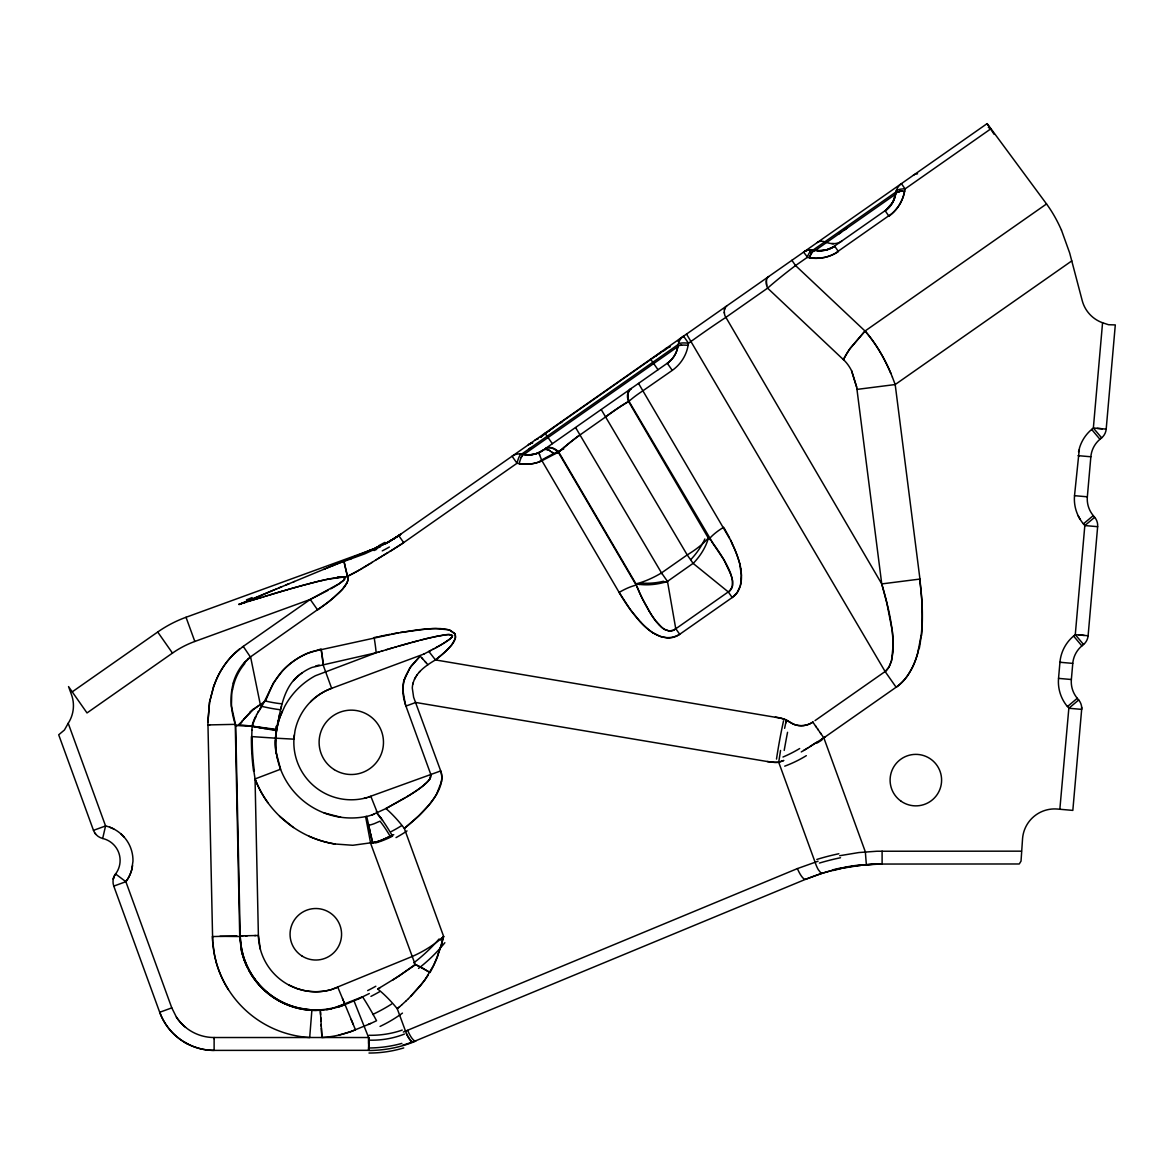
<?xml version="1.0" encoding="UTF-8"?>
<svg xmlns="http://www.w3.org/2000/svg" width="1174" height="1174" viewBox="0 0 1174 1174"><rect width="100%" height="100%" fill="white"/><g stroke="black" fill="none" stroke-linecap="round" stroke-linejoin="round"><path stroke-width="1.5" d="M368.621 1047.457L368.621 1050.348L368.621 1037.523L353.99 1000.85A68.4 48.369 -22.5 0 0 356.162 999.925L358.848 998.678A69.515 49.161 -22.5 0 0 360.447 997.9L369.311 993.542M207.901 722.142L209.515 702.404L213.785 685.865M1081.709 708.803L1081.665 707.203M251.94 730.169L251.764 736.597L275.464 738.167L275.362 740.134A66.874 66.522 89.6 0 0 275.89 751.976M251.94 730.169L252.117 726.339A25.857 1.438 2 0 1 235.446 725.356M368.974 1045.682L368.988 1050.319L214.123 1050.392C194.884 1050.495 176.041 1040.296 165.622 1024.124A57.952 57.952 0 0 1 159.693 1012.281L113.775 886.106L125.867 881.703A35.514 35.514 0 0 0 131.679 869.934L132.97 861.261A35.411 35.411 0 0 0 130.828 848.318C126.836 837.238 117.048 828.58 105.572 825.953L93.48 830.356L58.7 734.792L64.423 730.008L68.209 723.272A32.182 32.182 0 0 0 71.497 694.685L68.547 686.585L87.008 712.941L172.475 653.096A96.561 96.561 0 0 1 194.825 641.459L310.259 599.444L327.928 590.39M860.659 865.194L880.133 864.049L1019.267 863.976L1021.028 861.144L1022.583 838.295A32.182 32.182 0 0 1 1057.436 809.047L1072.831 810.398L1081.665 709.375A12.87 12.87 0 0 0 1078.701 699.983L1077.277 698.295A25.74 25.74 0 0 1 1071.363 679.511L1072.772 663.383A25.74 25.74 0 0 1 1081.87 645.905L1083.558 644.497A12.87 12.87 0 0 0 1088.107 635.75L1097.646 526.686A12.87 12.87 0 0 0 1094.682 517.294L1093.273 515.591A25.74 25.74 0 0 1 1087.344 496.807L1090.851 456.774A25.74 25.74 0 0 1 1099.935 439.296L1101.638 437.873A12.87 12.87 0 0 0 1106.187 429.141L1115.3 324.919L1108.505 324.714L1102.562 322.762A32.182 32.182 0 0 1 1082.223 300.632L1069.661 252.953L1061.457 230.133M1070.101 708.362L1067.43 706.572A38.61 38.61 0 0 1 1058.537 678.381L1059.946 662.268A38.61 38.61 0 0 1 1073.594 636.044L1075.281 634.635L1084.82 525.556L1083.411 523.868A38.61 38.61 0 0 1 1074.518 495.677L1079.42 448.204A38.61 38.61 0 0 1 1091.673 429.435L1093.361 428.011L1102.562 322.762M1078.701 699.983L1068.839 708.26L1059.843 809.253M369.15 826.878L366.67 816.4A75.65 75.65 0 0 1 275.758 746.796L276.257 732.679A75.65 75.65 0 0 1 280.131 716.624L284.622 706.557A75.65 75.65 0 0 1 315.351 675.754L376.135 652.773L398.456 646.17M423.931 654.035L331.64 688.331A57.467 57.467 0 0 0 294.997 730.844L293.926 739.165A57.467 57.467 0 0 0 366.053 797.865M294.307 734.997L293.926 739.165L275.758 738.182M438.357 636C441.938 636.088 451.55 632.023 452.049 636.807M452.357 635.97L452.107 636.704A13.486 12.767 -26.1 0 1 449.275 639.404L443.801 643.191M921.106 635.516L917.745 653.038A82.371 82.371 0 0 1 912.257 667.786L908.221 674.683A47.43 47.43 0 0 1 896.158 687.289M231.836 689.886L231.41 706.146L235.695 725.356L240.186 935.898A76.163 76.163 0 0 0 240.934 945.041L242.798 954.022A75.444 75.444 0 0 0 254.626 978.749A75.62 75.606 51.4 0 0 274.496 997.636A75.547 75.532 0 0 0 299.781 1008.217L310.009 1009.713M766.387 280.454L766.666 285.443M780.549 750.465L778.714 762.249L815.079 862.156A12.87 3.493 72.5 0 0 818.278 869.626L820.685 872.708A12.87 3.493 72.5 0 0 822.24 873.236L832.85 870.213M276.462 730.052L252.146 726.192L276.565 729.436M688.096 345.376A12.87 3.096 10 0 0 677.868 346.638L678.249 344.466A12.87 12.87 0 0 1 683.547 336.146L688.478 343.204L688.096 345.376A37.612 35.484 -35 0 1 672.276 370.382L642.398 391.133A25.446 4.124 -32.8 0 0 628.971 401.303L713.058 543.43A278.106 250.37 -38.5 0 1 719.853 553.218L720.469 554.187A181.853 163.758 -38 0 1 725.018 561.642L726.823 565.046A91.939 82.767 -38.5 0 1 730.419 572.956M678.176 344.863L678.249 344.466A12.855 3.096 10 0 1 688.478 343.204L693.746 339.477A65.847 3.639 -35.7 0 1 725.679 317.494L767.605 288.144A58.627 5.782 -37 0 1 795.561 265.544L807.272 257.37L807.888 255.683A12.87 4.857 -80 0 1 813.2 249.959L896.085 191.92A12.87 4.857 10 0 1 905.081 188.897L990.973 128.744L1046.533 203.953A96.297 53.622 76.2 0 1 1061.443 230.148M896.598 189.968L892.974 201.928L886.209 209.911L833.481 246.833L826.158 249.959L818.821 250.722A29.732 22.482 -35.1 0 1 815.372 250.356L812.657 251.662A12.87 4.857 -80 0 0 810.398 255.286L809.444 257.752L807.404 257.399M900.414 203.117L902.777 198.039A40.165 34.78 -35 0 0 904.684 191.069L905.081 188.882L901.397 183.643A12.87 12.87 0 0 0 896.085 191.92M277.064 726.574C281.144 707.188 283.873 684.838 301.997 672.966A46.065 42.499 -35 0 1 311.99 667.419L376.135 652.773A38.61 5.195 77.8 0 0 374.124 637.57L377.632 636.836M669.415 631.098L674.272 629.836L729.582 590.992L732.268 586.736L732.503 580.807A40.342 36.321 -38.5 0 0 731.006 574.834L723.991 559.91L711.62 541.493M344.628 578.679L344.422 579.222A5.958 5.635 -26.1 0 1 343.439 580.411L342.676 581.145A36.218 34.281 -26.1 0 1 339.359 583.61L310.259 599.444L242.46 646.933M784.628 728.335L785.744 722.876M277.519 724.153L277.783 722.846M441.453 781.723L436.581 794.226A83.09 79.949 70 0 1 428.906 804.997M785.699 723.14L785.905 722.098M785.861 722.362L786.345 720.044A39.534 37.304 -35 0 0 781.253 718.268L435.451 659.92C425.854 665.599 415.479 672.643 412.808 684.178A22.511 22.467 -80.5 0 0 412.294 688.037L413.63 697.268L440.705 770.922C444.462 781.987 437.887 793.286 431.445 801.886M281.085 707.907L281.496 706.058M132.589 865.634L131.679 869.934A35.396 35.396 0 0 1 125.867 881.703L171.786 1007.879L176.394 1017.095A45.023 45.023 0 0 0 185.551 1027.294M1078.539 451.887L1078.935 450.038M278.077 721.496L278.385 720.102M113.218 879.311L113.731 877.418M724.417 309.848L724.578 309.129A12.753 7.895 55 0 1 725.415 307.265M279.03 717.241L279.691 714.291M732.429 586.105L732.077 587.367A7.499 6.75 -38.6 0 1 728.658 591.696M523.736 454.441L523.868 454.455A25.036 22.159 -35 0 0 539.071 452.592A12.87 0.822 65.4 0 0 541.948 460.736L619.138 592.43A248.771 234.756 -35 0 0 626.667 604.449C637.511 619.887 657.601 647.168 679.702 634.298L732.209 597.537C741.322 591.388 742.628 578.943 740.706 568.979M113.79 886.091A12.782 12.782 0 0 1 115.566 873.984A22.511 22.511 0 0 0 102.666 838.485L105.572 825.953L68.209 723.272M102.666 838.485L102.681 838.427A12.87 12.87 0 0 1 93.48 830.356M740.545 585.019L741.366 575.099L739.752 564.327M918.949 648.165C915.647 663.017 908.94 678.234 896.114 687.23L825.073 736.978M412.808 684.178L413.131 682.916M891.668 660.302L893.238 643.822M233.318 683.18C229.385 696.696 231.073 711.18 235.255 724.417L239.731 936.236L241.257 949.561A76.281 76.281 0 0 0 241.741 951.732A74.931 74.931 0 0 0 242.387 954.301A76.237 76.237 0 0 1 241.58 951.615M664.895 350.204L662.518 351.378M708.392 538.191L628.604 401.567A12.87 9.465 55 0 1 630.776 388.814M740.383 585.65L737.184 592.606L732.209 597.537L728.247 591.887L693.159 563.417L687.201 554.92L601.279 409.653M891.492 660.933L888.835 667.258L885.123 671.528L815.02 720.616M441.791 943.353L437.124 956.927A138.826 134.232 66 0 1 433.279 965.879L424.739 980.261L410.665 996.462M891.125 662.121L892.944 652.832A76.222 75.385 -31 0 0 893.238 644.585L892.357 631.759A237.383 234.888 -29 0 0 887.808 606.694L881.747 583.918L856.682 387.2L851.605 370.779A38.096 28.47 82.7 0 0 844.781 360.946L767.605 288.144A12.87 7.969 55 0 1 767.4 277.871L768.706 276.521L767.781 277.358M404.443 679.585L409.741 668.079L420.175 656.105L427.908 664.719M256.519 714.658C266.674 700.922 270.504 683.914 282.215 671.19A69.266 65.362 -35 0 1 311.286 651.819L398.676 632.742M243.532 719.589L253.423 709.448L265.441 701.025L273.307 683.077L282.274 671.117A69.163 65.26 -35 0 1 306.634 653.683L320.869 649.075M214.035 685.176L209.588 701.949L207.901 722.069L212.699 942.106A103.84 103.84 0 0 0 216.045 961.477A103.385 103.385 0 0 0 309.687 1037.508L368.621 1037.523L368.621 1043.583M430.667 777.276L431.005 775.31A2.994 2.964 70 0 0 430.829 774.517L405.338 704.415L402.961 690.796A39.006 39.006 0 0 1 405.749 675.74L411.223 665.922L420.175 656.105M437.99 954.667L440.382 947.902A177.597 170.905 70 0 0 443.068 938.804L443.669 936.529L404.311 828.404A38.61 9.994 51.5 0 0 385.923 808.563L372.099 814.888M809.752 256.901L810.06 256.079M282.2 711.503L280.131 716.624A75.562 75.562 0 0 0 276.257 732.679M244.265 662.987L250.576 656.838L326.798 603.187A171.786 162.1 -35 0 0 333.504 597.815L342.382 589.333L347.049 582.642A11.358 10.713 -35 0 0 347.783 580.631A6.472 6.105 -35 0 0 347.475 576.273L343.982 561.392L364.747 553.849L380.435 546.658M255.462 716.756L255.14 717.461A38.184 38.096 -80.7 0 0 252.014 726.134L238.704 724.71M430.506 777.628L428.936 780.138M521.227 457.434L521.784 456.334M414.51 679.232L415.772 676.87M257.634 712.618L258.397 711.283M429.845 778.861L430.829 774.517M259.953 708.714L261.098 706.88M428.202 975.11L420.864 985.279L408.493 998.604M416.506 675.725L417.284 674.61M344.569 586.677L344.951 586.149A21.425 20.207 -35 0 0 346.902 582.964M809.693 252.263L810.471 251.265M240.934 722.626L238.938 724.549A8.79 5.841 -63.7 0 0 239.804 723.859L244.089 718.914A63.998 23.95 -46.6 0 1 245.117 717.945M440.764 940.036L443.669 936.529L441.923 938.041M428.95 805.026L418.663 815.959L404.311 828.404A227.653 219.068 70 0 0 417.137 817.427L418.047 816.546A134.995 129.918 70 0 0 431.504 801.945M241.668 721.79L242.71 720.572M244.984 717.886L250.341 712.178M245.014 662.136L245.982 661.109M419.045 672.438L419.998 671.381M664.132 582.407L667.478 581.394L693.423 563.124M246.379 660.698L247.949 659.157M406.292 1000.703L408.42 998.678M576.052 428.29L661.52 572.912L667.478 581.394L675.74 628.633L673.861 630.086M234.741 653.302L242.827 646.669M248.125 658.996L249.226 657.983M406.233 1000.762L401.816 1004.797M682.27 337.173L683.635 336.278M401.787 1004.827L397.267 1008.76L406.424 1033.56A12.87 3.493 68.7 0 0 412.69 1042.042L805.643 879.282L822.24 873.236M399.542 1006.808L397.267 1008.76A38.61 9.891 49.6 0 0 377.72 989.022L399.424 975.785L415.185 964.426M424.386 784.716L424.093 784.966A75.87 75.4 68.3 0 1 420.952 787.49L416.477 790.704M1093.155 515.694L1083.411 523.868M1094.579 517.382L1084.82 525.556L1097.646 526.686M1067.43 706.572L1077.277 698.295M541.742 436.332L540.554 437.344L544.296 434.307L542.197 435.95M564.386 447.147L566.983 444.99M250.385 657L243.238 646.375M423.902 785.127L423.212 785.699A104.97 104.31 69.9 0 1 416.491 790.674L406.864 796.867M429.361 972.16L428.936 971.896A38.595 8.057 29.2 0 0 415.611 964.646L392.439 980.246M435.451 659.92L437.462 658.35A131.312 123.916 -35 0 0 444.33 652.568L450.655 646.155A30.48 28.763 -35 0 0 454.279 641.151L455.673 636.954L455.116 633.813L455.351 638.524L451.843 644.702A52.302 49.352 -35 0 1 447.617 649.398L446.971 650.073A101.668 95.945 -35 0 1 441.145 655.312L435.451 659.92L428.848 651.453L430.887 650.381M544.897 433.837L546.908 432.34M578.855 435.745L606.122 416.579A35.572 3.537 -36.3 0 1 627.474 402.227L628.604 401.567M809.444 257.752A40.136 34.765 -35 0 0 816.678 258.339L824.119 257.502A34.706 30.054 -35 0 0 834.978 253.452L891.917 213.58A34.927 30.245 -35 0 0 900.399 203.117M824.295 737.521L821.947 739.004M823.913 737.8L809.766 746.708M548.405 431.254L552.646 428.216M824.06 737.683L825.102 736.949M340.68 582.7L339.301 583.669A68.972 65.26 -26.1 0 1 337.995 584.535L335.764 585.929M551.751 428.848L555.948 425.883M556.432 425.546L561.407 422.053M529.151 448.864L531 447.558M677.765 344.804L521.696 454.074A12.87 12.87 0 0 0 512.069 456.216L517.015 463.26L519.187 463.657A12.87 3.096 -80 0 1 523.868 454.47L677.75 346.712A24.537 21.734 -34.8 0 1 667.331 363.412M812.98 249.93L815.93 249.959M838.691 234.022L841.45 232.1M844.267 230.119L847.158 228.094M894.72 194.796L895.703 194.106A12.87 4.857 10 0 1 904.684 191.069M72.23 691.853L157.712 632.008A122.257 122.257 0 0 1 186.02 617.275L369.311 550.562A138.473 136.756 55 0 0 379.54 546.35M990.973 128.744L987.099 123.637L398.734 535.579L385.659 543.811M650.851 359.42L661.608 351.995M560.644 422.581L649.677 360.242M988.317 127.335L989.3 126.777M520.317 453.912L523.986 454.382A25.74 25.74 0 0 0 543.107 450.2A12.885 7.161 55 0 1 549.065 450.229L554.407 454.235L556.447 453.223A26.166 4.241 -32.8 0 1 557.18 452.885L558.736 452.093A42.264 4.226 -36.3 0 1 564.327 447.177M815.475 250.282L895.703 194.106A25.74 25.74 0 0 1 885.123 210.718L888.806 215.987M989.227 128.626L990.137 127.981M677.868 346.638A25.74 25.74 0 0 1 667.287 363.25L542.711 450.464M994.158 134.364L987.099 123.652M1046.533 203.953L865.033 331.039L850.108 348.487A57.922 28.499 -46.7 0 0 843.446 359.626A57.937 28.499 -46.7 0 1 850.123 348.487L865.033 331.039L795.561 265.573L791.878 260.29M1071.774 260.907L895.19 384.544L856.991 389.401M673.861 630.1A6.971 6.296 -29.6 0 1 669.914 631.142L665.056 629.675A24.595 22.218 -29.6 0 1 661.476 627.092L655.943 621.178A105.044 94.933 -29.6 0 1 650.616 613.503L642.413 598.711A311.814 281.775 -29.6 0 1 639.654 592.943L635.956 583.845A38.61 12.738 -30.4 0 0 661.52 572.912L687.201 554.92A38.61 12.738 -30.4 0 0 708.48 537.853L710.916 540.554M523.868 454.47L523.898 454.441A25.05 22.159 -35 0 0 539.071 452.592M655.43 356.236L656.53 355.473M401.699 543.988L517.015 463.26A12.87 3.096 -80 0 1 521.696 454.074L521.96 454.133M813.112 721.937L812.261 722.494A19.973 18.843 -35 0 1 796.53 725.121A23.509 22.189 -35 0 1 793.242 724.006L786.345 720.044A46.843 44.201 -35 0 0 776.806 717.314L775.398 717.035M415.713 791.232L414.128 792.289A192.918 191.685 70 0 1 410.064 794.901L385.923 808.563L405.015 797.982M401.038 544.442L389.827 551.472M813.45 250.928L815.005 250.326M811.087 745.857L814.947 743.377M810.486 746.238L807.785 747.97M815.358 743.113L816.561 742.35M666.025 349.074L668.608 347.489M806.787 748.586L808.02 747.809M807.125 748.381L801.27 751.947M371.542 562.698L375.944 559.939M444.374 642.838L448.042 640.432A17.933 16.964 -26.2 0 0 452.151 636.895M372.07 562.361L363.529 567.614M375.695 560.101L377.456 559.015M370.177 563.535L357.806 570.946A148.716 140.337 -35 0 1 347.401 576.331L345.611 576.86A4.799 4.652 -33.4 0 1 344.774 577.006M377.03 559.264L379.173 557.943M378.101 558.604L382.504 555.889M805.775 749.232L803.72 750.48M379.833 557.533L385.718 553.937M444.021 643.058L442.833 643.778A152.312 144.109 -26.1 0 1 439.898 645.495L432.736 649.413M391.441 550.489L403.68 542.623L398.734 535.579L387.082 543.004M383.223 555.449L388.066 552.514M250.576 656.838L260.32 704.62L256.754 706.909A55.266 54.591 -22.4 0 0 253.408 709.434M391.103 550.679L386.554 553.438M442.921 643.719L438.841 646.096M335.016 586.384L333.974 587M361.078 569.067L362.135 568.436M333.504 587.279L330.774 588.82M377.72 989.022L380.215 987.583M359.948 569.713L349.808 575.157A122.228 115.345 -35 0 1 347.401 576.317L346.712 576.551M438.093 646.507L435.803 647.769M423.931 654.05L433.925 648.782M393.745 834.67L382.709 839.733A78.262 63.572 -13.5 0 1 375.298 842.198L352.816 845.28L334.913 843.989A102.696 102.696 0 0 1 309.144 836.27C292.766 828.844 278.399 817.148 267.804 802.605A102.842 102.842 0 0 1 255.052 778.934L253.877 771.127M541.948 460.736L554.407 454.235M378.85 547.466L379.657 547.055M360.976 997.621L360.447 997.9A68.723 48.618 -22.5 0 1 358.848 998.678M897.362 192.228L899.739 191.421L898.433 191.773M336.16 1007.16L362.531 996.814A38.61 3.727 61.9 0 1 376.546 1020.734L373.567 1022.143A110.958 64.511 -21.8 0 1 370.558 1023.508A110.635 64.321 -21.8 0 1 368.284 1024.491L350.923 1031.564L339.022 1035.057A103.532 103.532 0 0 1 321.925 1037.523L320.326 1010.256L326.651 1009.625A76.237 76.237 0 0 0 331.347 1008.789L339.022 1006.778A76.75 76.75 0 0 0 345.009 1004.577L353.99 1000.85M252.88 599.034L274.731 589.627M279.089 587.822L281.745 586.721M285.986 584.96L289.171 583.639M403.328 1032.049L797.41 868.584L818.073 861.217M324.655 568.964L369.296 550.562A135.142 135.142 0 0 0 400.598 534.273A138.473 136.756 55 0 1 389.386 541.331M275.89 589.143L276.961 588.702M293.529 581.849L294.41 581.482M324.963 568.862L238.894 604.463L239.628 604.228M362.781 553.262L364.189 552.675M368.563 550.87L369.252 550.577A135.186 135.186 0 0 0 400.598 534.273M323.863 569.302L325.403 568.671M326.313 568.289L333.167 565.501M333.02 565.56L334.267 565.061M333.988 565.178L339.022 563.226M247.098 601.367L238.894 604.463L241.301 603.7M373.86 814.242L373.068 814.536M338.919 563.271L342.925 561.774M783.718 760.488L778.714 762.249A39.256 37.773 70 0 1 774.517 762.352L767.136 761.5M783.528 760.561L780.328 761.721M341.854 562.17L342.603 561.891M405.925 706.073L415.787 702.478L766.871 761.456M366.934 797.616L440.705 770.922A17.918 17.243 70 0 1 441.453 773.607A21.675 20.868 70 0 1 441.409 781.708M171.786 1007.879L159.752 1012.252A57.908 57.908 0 0 0 214.123 1050.392L214.123 1037.523A45.038 45.038 0 0 1 176.394 1017.095M370.852 796.354L377.867 813.993A38.625 6.442 59.6 0 1 392.175 835.492M342.823 561.818L343.982 561.392M370.324 796.544L368.636 797.102M372.422 814.771L369.326 815.754A44.861 42.147 -10.9 0 1 366.684 816.429L365.613 816.634L370.676 843.46L415.156 964.412M349.793 559.396L350.938 559M239.716 604.199L243.605 602.966M242.372 603.363L244.984 602.541M244.706 602.629L249.27 601.205M248.771 601.352L250.634 600.78M250.238 600.897L264.311 596.568M252.483 600.207L254.332 599.635M256.181 599.063L258.031 598.491M337.51 1007.248L339.022 1006.778A76.677 76.677 0 0 0 345.009 1004.577L355.458 1029.803A103.87 103.87 0 0 1 339.022 1035.057M259.88 597.918L261.729 597.361M263.592 596.788L267.819 595.497M265.441 596.231L278.942 592.166M377.837 652.26L379.54 651.746M269.139 595.101L281.775 591.329M381.242 651.232L382.944 650.719M386.334 649.706L388.036 649.207M279.588 591.99L286.383 589.994M282.053 591.27L283.961 590.713M389.739 648.708L393.129 647.71M284.592 590.522L287.498 589.671M394.831 647.212L396.519 646.727M287.072 589.803L287.997 589.524M287.674 589.627L289.112 589.201M288.877 589.289L289.729 589.025M315.557 666.084L319.196 665.042M289.186 589.201L290.36 588.849M289.802 589.01L291.974 588.379M398.206 646.243L418.472 640.652M367.286 797.513L366.053 797.85M291.357 588.57L297.315 586.868M292.913 588.13L299.986 586.134M399.894 645.759L401.581 645.274M375.313 842.228L372.804 842.917L372.393 841.083M403.269 644.805L410.005 642.926M297.858 586.751L298.783 586.486M299.708 586.237L301.322 585.767M300.617 585.973L302.643 585.4M301.542 585.723L306.253 584.432M303.391 585.224L318.213 581.365M411.707 642.471L420.762 640.065M307.06 584.241L308.424 583.874M366.083 797.85L364.145 798.32M308.894 583.757L310.259 583.39M310.714 583.273L312.093 582.92M312.548 582.803L313.928 582.465M420.175 640.212L422.537 639.61M421.349 639.918L431.533 637.438M314.383 582.348L315.747 581.996M423.124 639.463L424.298 639.17M345.772 576.816L345.523 576.874A5.21 4.96 -27.8 0 1 344.774 576.933M316.217 581.878L318.77 581.233M424.9 639.023L427.85 638.304M318.506 581.321L321.544 580.572M318.961 581.218L319.871 580.969M428.657 638.113L439.634 635.765A92.966 88.006 -26.1 0 1 444.198 635.017L444.608 634.973A35.411 33.518 -26.1 0 1 449.349 634.606L449.921 634.664M321.265 580.675L328.779 579.017M321.72 580.558L324.479 579.941M432.898 637.144L435.422 636.587M325.697 579.663L327.238 579.34M327.678 579.208L344.393 576.962M379.378 636.455L386.393 635.031M435.906 636.484L437.785 636.117M329.395 578.885L337.936 577.359M841.039 868.305L843.798 867.747M839.689 855.714L858.869 852.544L876.861 851.238L1021.453 851.165M388.154 634.694L389.915 634.342M391.955 633.96L416.271 630.056A247.362 233.421 -35 0 1 421.627 629.44L432.003 628.662A110.899 104.647 -35 0 1 435.965 628.56L449.04 629.866L455.13 633.857L450.097 630.203A31.639 29.864 -35 0 0 443.288 628.912L442.172 628.765M400.422 632.434L426.998 628.956A108.977 102.842 -35 0 1 440.558 628.604L441.468 628.706M680.333 345.317L681.551 345.156M343.747 577.461L344.642 578.312L344.114 577.623A3.786 3.581 -26 0 0 343.087 577.3L341.781 577.168A32.212 30.451 -25.9 0 0 337.349 577.505L339.433 577.168A32.08 30.304 -24.9 0 1 342.192 576.948M726.721 305.959A12.797 7.925 55 0 0 724.945 315.733L881.747 583.918L919.946 579.061L895.19 384.544L892.387 377.118M338.185 577.344L339.521 577.226A14.836 14.044 -26.4 0 1 343.762 577.314M321.911 1010.154L319.754 1010.3A76.046 76.046 0 0 1 311.286 1010.256A75.738 75.738 0 0 1 297.315 1008.114A75.796 75.796 0 0 1 283.976 1003.403L280.791 1001.848A75.958 75.958 0 0 1 254.303 979.013L253.158 977.487A74.417 74.417 57.4 0 1 250.297 973.011L246.98 966.76A75.209 75.209 0 0 1 242.416 954.359A76.046 76.046 0 0 0 247.024 966.789M872.693 864.255L866.353 864.666L865.341 851.825L823.84 737.859L817.574 728.893M873.236 864.24L875.202 864.152M875.76 864.137L882.114 863.712M219.964 936.324L239.745 936.529M245.146 935.781L247.376 935.737M209.823 724.886L207.93 724.93L235.226 724.343M254.626 978.764A75.562 75.562 0 0 1 240.949 945.041L240.186 935.883L258.383 935.487A57.834 57.834 0 0 0 260.364 949.282A57.497 57.497 0 0 0 290.492 985.866L292.077 986.6A57.365 57.365 0 0 0 296.934 988.552L303.64 990.43A57.365 57.365 0 0 0 331.259 989.623L411.869 956.619A93.392 71.497 -23 0 0 441.864 937.997M236.913 935.957L212.435 936.573M240.186 935.883L243.047 935.825M254.611 935.575L255.859 935.546M342.456 576.948L343.527 576.948M316.378 1010.403L313.561 1010.359A75.958 75.958 0 0 1 297.315 1008.114A76.046 76.046 0 0 1 250.356 973.055M833.775 243.649L831.779 243.59M811.146 249.768L813.2 249.959A12.87 12.87 0 0 0 803.588 252.102L807.683 257.444M311.873 1010.3L309.687 1037.523L214.123 1037.523L214.123 1038.785M1102.313 428.803L1093.361 428.011L1101.638 437.873M1074.518 495.677L1087.344 496.807M1084.233 635.413L1075.281 634.635L1083.558 644.497M1058.537 678.381L1071.363 679.511M1068.839 708.26L1081.621 709.375M1106.113 429.126L1097.147 428.349M1090.851 456.774L1078.025 455.644L1078.979 455.732M1088.049 635.75L1079.067 634.958M1072.713 663.383L1059.946 662.268L1060.9 662.341M639.845 584.432L636.088 583.874M521.696 454.074L520.698 453.942L521.564 454.059M669.077 631.069L664.352 629.264M767.4 761.544L770.335 761.999A43.027 41.398 70 0 0 778.714 762.293M252.117 726.339L276.374 730.61L275.567 736.744A67.725 67.373 87.8 0 0 275.45 738.153M257.179 727.205L262.096 728.056M263.68 728.335L265.251 728.614M340.842 817.265L324.112 812.936M109.784 827.2L113.805 828.976M549.828 450.611L549.05 450.229A12.87 7.103 54.6 0 0 546.805 449.525M288.951 985.059L296.934 988.537A57.497 57.497 0 0 0 331.259 989.623L337.863 987.349L344.833 1004.152A75.767 75.767 0 0 1 308.85 1009.625A75.121 75.121 0 0 1 299.781 1008.217A75.767 75.767 0 0 1 254.523 978.734M184.612 1042.307L188.5 1044.42M423.007 968.491L429.581 972.292M653.272 632.918L660.404 636.484L667.302 637.937A18.799 17.742 -35 0 0 678.249 635.266L679.702 634.298L675.74 628.633M786.345 720.044L788.4 721.379M293.471 827.523L279.544 816.194M125.867 881.703L115.58 873.955A13.207 13.207 0 0 0 113.438 878.357M552.176 452.151L552.939 452.797M121.039 833.922L124.15 837.033M640.784 622.337L630.438 609.805L619.138 592.43A25.74 8.511 -30.4 0 1 636.191 585.122L558.354 452.357A12.87 9.231 55 0 0 544.897 448.952M658.79 624.509L656.853 622.308M421.642 657.748L422.625 658.834M425.061 661.549L426.015 662.62M95.71 834.2L94.845 833.056M1091.673 429.435L1099.906 439.252M1073.594 636.044L1081.87 645.905M380.625 817.632L382.519 820.303M818.263 729.876L812.834 722.127A20.134 19.004 -35 0 1 796.515 725.165M838.295 251.353L834.626 246.114A25.74 25.74 0 0 1 815.372 250.356M686.555 334.091L885.123 671.528L896.114 687.23M667.287 363.25L672.218 370.309M657.998 369.707L650.631 359.2M638.539 383.414L730.874 540.671M820.347 732.855L821.037 733.853M815.519 725.958L816.194 726.926M575.598 427.644L576.287 428.627M561.245 421.833L561.788 422.611M661.52 572.912L662.312 574.042M544.985 433.177L552.352 443.684M310.259 599.444L317.596 609.908L321.749 606.943A210.821 198.949 -35 0 0 329.923 600.75L338.963 592.885A54.033 50.996 -35 0 0 344.598 586.707M260.32 704.62L261.479 706.278A38.61 6.34 15.2 0 0 280.689 709.756M157.712 632.008L172.475 653.096M649.075 611.052L645.304 604.317A269.638 243.678 -29.2 0 1 640.96 595.717L636.954 586.912M1080.08 519.26L1078.26 515.944M724.138 528.095L726.926 533.055M248.565 969.929L249.416 971.485M727.381 533.891L729.597 538.103M730.551 539.996L732.473 544.046M851.561 370.705L856.682 387.171M890.831 373.332L889.232 369.678A100.274 54.297 70.5 0 0 865.033 330.995A100.641 54.488 70.5 0 1 890.861 373.449M342.5 998.56L343.336 1000.556M344.481 1003.315L344.833 1004.152M351.173 1019.443L353.286 1024.564M343.733 1001.51L344.114 1002.435M890.875 373.435L892.357 377.045M730.404 572.971L732.253 579.31M376.414 811.351L376.971 812.878M322.879 664.264L331.64 688.331A57.379 57.379 0 0 0 310.611 701.744M186.02 617.275L194.825 641.459M244.265 960.215L243.678 958.542M539.424 454.382L539.6 454.896M881.747 583.918L883.435 589.759A405.162 400.818 -30.4 0 1 886.546 601.44L892.24 630.761A133.205 131.781 -30.4 0 1 893.253 643.822M275.406 740.134A66.434 65.905 88.8 0 0 276.037 751.947L280.571 769.234L255.052 778.934L258.383 935.487L260.364 949.282M370.338 832.028L369.531 828.565M370.735 833.804L372.613 842.991A66.287 55.633 -12.8 0 0 381.594 840.173L390.12 836.24A25.74 4.3 59.6 0 0 379.994 821.169L374.403 823.62A43.321 39.711 -10.8 0 1 368.519 825.337L372.055 840.54M276.653 755.865L277.064 757.802M275.993 751.962L276.301 753.913M919.946 579.061L922.133 604.434M724.285 312.225L724.358 313.076M212.67 941.636L214.519 955.034A103.561 103.561 0 0 0 216.045 961.477M239.892 939.464L239.79 937.806M212.626 940.888L212.582 940.139M320.399 1011.636L320.575 1014.556M320.766 1017.697L320.972 1021.042M321.177 1024.535L321.28 1026.325M321.823 1035.629L321.382 1028.145M212.553 939.684L212.479 938.187M212.479 937.909L212.435 936.837M882.114 864.035L882.114 864.035A167.838 136.668 0 0 0 810.133 877.565L805.643 879.282A12.87 3.493 67.5 0 1 797.41 868.584M368.974 1045.682L368.959 1037.523M882.1 851.165L882.114 863.785M545.264 448.688A12.87 9.231 55 0 1 558.736 452.093L635.956 583.845A38.61 21.675 -9.9 0 0 667.478 581.394M558.927 451.975A39.065 3.86 -36.3 0 1 580.426 434.556M542.241 450.493A5.973 0.763 -27.5 0 1 538.969 452.386M542.946 450.405A5.679 1.071 -25.6 0 1 539.086 452.665M377.353 813.876A38.639 6.031 59.2 0 1 380.875 818.557M709.478 538.646A25.74 8.497 -30.4 0 1 723.654 527.273M732.194 579.34A21.176 19.063 -38.6 0 1 732.591 585.679M732.283 544.149A117.576 110.958 -35 0 1 740.97 568.906M407.642 1030.361A12.87 3.493 67.4 0 0 415.86 1041.044A100.964 79.788 0 0 1 368.988 1050.495M428.965 780.167A38.17 37.92 71.8 0 1 424.357 784.687M252.395 726.222A39.329 38.801 -72.5 0 1 255.859 716.976M276.77 729.48A107.113 84.954 -81.7 0 1 277.255 726.633M255.638 716.844A62.765 60.989 -69.8 0 1 256.68 714.761M890.949 662.077A19.811 19.606 -30.4 0 1 885.284 671.704M921.825 604.449A178.066 178.066 0 0 1 919.33 648.239M919.521 579.134A239.907 239.907 0 0 1 921.575 635.545M401.435 825.748A100.92 67.109 -18.7 0 1 391.309 831.559M407.04 830.913A100.964 74.432 -16 0 1 396.034 837.605M401.86 1043.407A103.371 83.603 -1.2 0 1 368.988 1047.986M403.739 1047.912A103.415 88.71 0.2 0 1 368.988 1053.034M392.586 836.137A77.778 64.335 -12.9 0 1 375.548 842.947M708.48 537.853A38.61 22.555 -51 0 1 693.159 563.417M776.498 759.079A115.551 22.145 -80.2 0 1 783.542 720.807M817.28 242.504A12.87 9.26 55 0 1 824.808 241.829L826.628 242.475A25.74 18.52 55 0 0 841.685 241.14M803.647 252.19A12.312 12.312 0 0 1 810.941 249.768L811.351 249.768A11.241 11.241 0 0 1 812.98 249.93M534.786 440.323A12.885 11.711 52.3 0 1 538.411 438.724M665.027 349.72A12.87 8.996 55 0 1 666.759 347.9M677.941 341.12A12.885 12.885 0 0 1 681.228 337.774M913.357 175.234A12.87 9.92 54.9 0 1 917.54 173.811M817.089 743.039A174.207 78.32 -31.1 0 1 821.888 740.046M799.685 748.542A105.044 80.771 -39.8 0 1 782.97 757.025M819.408 863.066A150.067 84.719 -6.5 0 1 840.511 857.739M816.811 859.456A150.228 88.975 -5.9 0 1 838.867 853.747M450.082 634.841A3.639 3.434 -26.1 0 1 452.694 635.574M412.69 1042.042A12.885 3.507 68.7 0 1 406.439 1033.56M413.189 1041.646A104.53 82.826 -2.1 0 1 402.609 1045.212M439.105 938.965A143.683 118.016 -30.8 0 1 413.776 962.841M415.596 964.588A39.153 8.233 29.2 0 1 423.022 968.447M438.24 954.785A136.331 131.532 68.1 0 1 430.022 972.556M443.449 936.456A188.882 183.731 61.9 0 1 441.585 943.294M833.026 870.521A123.475 72.025 -5.2 0 1 841.186 868.628M832.659 869.89A123.021 72.48 -5 0 1 840.892 867.968M843.915 868.041A123.564 74.652 -4.8 0 1 852.265 866.603A124.679 77.161 -4.6 0 1 860.703 865.487M843.695 867.469A123.021 74.989 -4.7 0 1 852.104 866.001A124.4 77.601 -4.6 0 1 860.615 864.915M321.221 649.574A38.654 5.43 77.5 0 1 323.246 665.247M321.074 649.369A38.61 5.386 77.7 0 1 323.055 664.748M444.873 942.707A143.8 125.486 -28.3 0 1 418.531 968.403M391.617 1004.049A106.115 62.75 -21.7 0 1 372.672 1014.483M402.477 1013.089A106.13 76.427 -18.4 0 1 380.053 1026.414M379.569 991.722A142.289 117.297 -20.6 0 1 370.94 996.374M375.827 986.233A142.245 110.694 -21.8 0 1 367.638 990.592M347.621 576.816A23.862 1.086 74.6 0 1 344.217 562.199M376.663 549.315A113.922 74.74 -30.7 0 1 374.11 550.533M378.41 546.336A109.622 68.209 -30.3 0 1 376.032 547.539M384.881 542.373A106.027 64.775 -30.2 0 1 379.026 545.543M344.848 578.914A12.356 11.696 -26.1 0 1 340.533 582.392M895.395 194.15A23.744 17.948 -35 0 1 885.357 210.997M834.787 246.408A23.744 17.948 -35 0 1 815.519 250.077M540.143 460.839A24.581 1.277 -28.8 0 1 563.74 448.938M838.441 251.588A36.614 31.713 -35 0 1 809.517 257.561M810.398 255.316A13.119 4.901 -79.7 0 1 812.687 251.632M281.951 703.813A38.654 8.247 16.4 0 1 265.427 701.01M904.479 191.069A36.614 31.713 -35 0 1 888.982 216.207M293.544 680.656A46.505 42.91 -35 0 1 301.997 672.966M275.611 729.274A106.658 83.545 -81.6 0 1 276.11 726.383M548.83 430.99A23.671 0.778 -34.6 0 1 550.415 429.845M546.614 432.692A24.83 0.954 -34.4 0 1 549.432 430.638M658.438 354.02A23.48 0.866 -35.6 0 1 662.752 351.099M253.569 771.171A238.058 237.808 76.8 0 1 251.412 736.597M254.362 771.113A238.087 237.031 88.8 0 1 252.219 736.597M331.303 1008.804A76.677 76.677 0 0 1 326.607 1009.625M241.741 951.732A75.884 75.884 0 0 1 241.257 949.561M899.71 191.406A13.119 4.931 9.9 0 1 902.028 191.083M806.318 755.66A108.918 91.381 -43.8 0 1 784.716 766.167M796.471 725.283A32.828 30.979 -35 0 1 788.429 721.335M784.203 750.406A115.492 16.187 -79.9 0 1 787.549 732.297M238.748 724.857A5.312 3.845 -73.7 0 1 235.695 725.385M241.8 722.039A22.893 11.535 -57.3 0 1 241.052 722.876M250.091 711.928A57.1 55.912 -26.4 0 1 253.202 709.184M233.171 683.136A53.035 52.83 -22.5 0 1 244.808 662.019M370.529 1023.464A111.148 64.673 -21.8 0 1 368.269 1024.447M406.072 706.014A44.04 44.04 0 0 1 404.061 679.497M556.447 453.237A26.576 4.285 -32.8 0 1 557.18 452.885M232.569 689.989A53.388 52.052 -50.8 0 1 244.852 663.486M213.947 685.924A81.197 81.197 0 0 1 234.683 653.228M402.227 1030.082A77.792 61.283 -0.3 0 1 369.032 1035.292M404.443 1034.059A77.792 66.17 1.9 0 1 368.885 1040.149M228.299 989.521A103.532 103.532 0 0 1 215.899 961.374M334.913 843.989A102.96 102.96 0 0 1 309.144 836.27M267.848 802.62A102.96 102.96 0 0 1 255.066 778.934M606.048 416.477A35.572 3.698 -36.5 0 1 628.105 401.669M704.855 538.983A38.61 18.124 -49.8 0 1 690.84 559.558M663.574 581.262A38.61 20.163 -8.4 0 1 640.769 583.008M566.66 445.151A37.363 3.786 -36.3 0 1 578.753 435.701M429.948 778.934A31.801 31.595 70.1 0 1 423.814 785.01M656.794 622.352A110.958 100.26 -29.6 0 1 649.134 611.023M664.308 629.337A34.75 31.419 -30.5 0 1 658.834 624.465M347.768 576.199A8.511 8.027 -35 0 1 346.741 582.862M214.226 685.234A80.742 80.742 0 0 1 239.423 649.046M252.131 597.566A175.234 106.423 -20.1 0 1 246.437 599.855M389.372 547.011A107.069 72.685 -30.4 0 1 382.254 550.885M653.199 633.021A77.616 73.243 -35 0 1 640.857 622.279M730.742 540.744A135.171 127.555 -35 0 1 739.943 564.268M670.031 346.682L669.356 347.064L670.031 346.682M631.128 388.565A12.87 9.465 55 0 0 628.971 401.303A12.87 9.465 55 0 1 631.128 388.565M532.57 442.833A13.046 12.885 42 0 0 528.3 444.814A12.87 12.87 0 0 1 532.585 442.892M900.986 801.152A25.755 25.755 0 0 0 941.489 782.486A25.755 25.755 0 0 0 905.066 756.731A25.755 25.755 0 0 0 900.986 801.152M519.202 463.613A38.023 35.88 -35 0 0 541.962 460.795A37.994 35.851 -35 0 1 519.202 463.598M301.982 956.003A25.755 25.755 0 0 0 341.546 935.385A25.755 25.755 0 0 0 303.905 911.435A25.755 25.755 0 0 0 301.982 956.003M334.252 769.63A32.182 32.182 0 0 0 383.458 743.421A32.182 32.182 0 0 0 336.16 713.924A32.182 32.182 0 0 0 334.252 769.63"/></g></svg>
